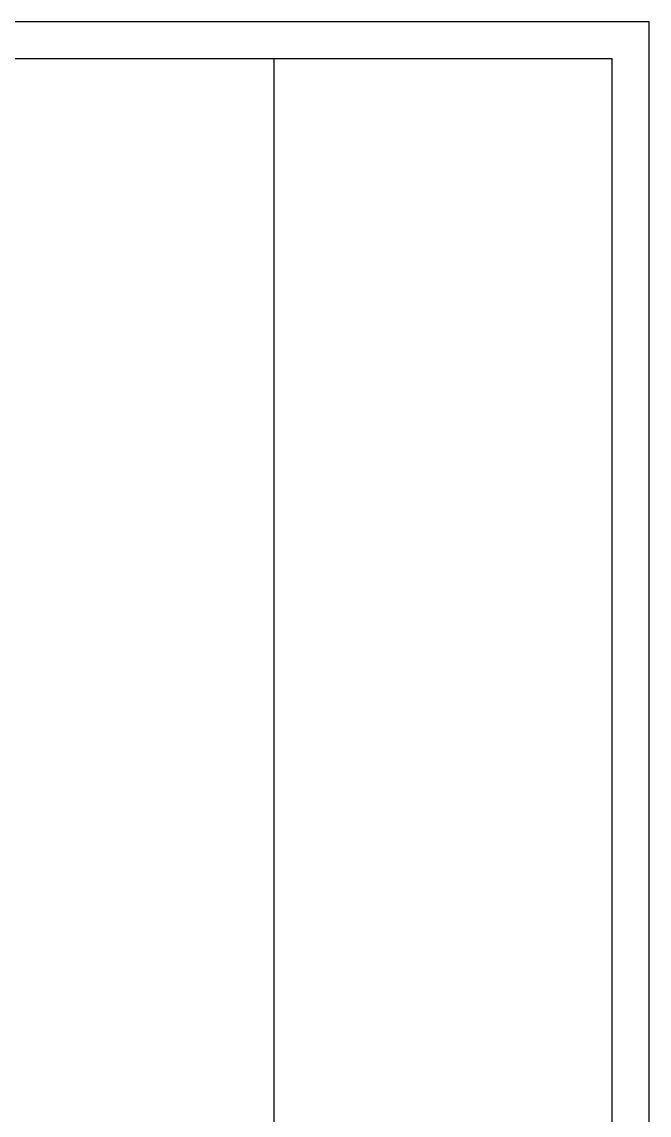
# Model space of a CAD drawing. Header units: metres. Extents: x 2331 to 4431, y 1496 to 2981.
# Drawn here: x 4005 to 4431, y 2238 to 2981 of the extents above; entities that cross this region are included whole.
import ezdxf

# ---------------------------------------------------------------- set-up
doc = ezdxf.new("R2010")
doc.units = ezdxf.units.M
for name, color, linetype in [('图层1', 8, 'Continuous'), ('图框', 5, 'Continuous'), ('外形', 3, 'Continuous')]:
    doc.layers.add(name, color=color, linetype=linetype)

msp = doc.modelspace()

# ---------------------------------------------------------------- linework, layer by layer
at = {"layer": '图层1'}
for p, q in [((4431.08, 2980.82), (2331.08, 2980.82)), ((4431.08, 1495.82), (4431.08, 2980.82))]:
    msp.add_line(p, q, dxfattribs=at)
at = {"layer": '图框'}
for p, q in [((4406.08, 2955.82), (2356.08, 2955.82)), ((4406.08, 1520.82), (4406.08, 2955.82))]:
    msp.add_line(p, q, dxfattribs=at)
at = {"layer": '外形'}
msp.add_line((4176.48, 1520.82), (4176.48, 2955.82), dxfattribs=at)

doc.saveas('drawing.dxf')
